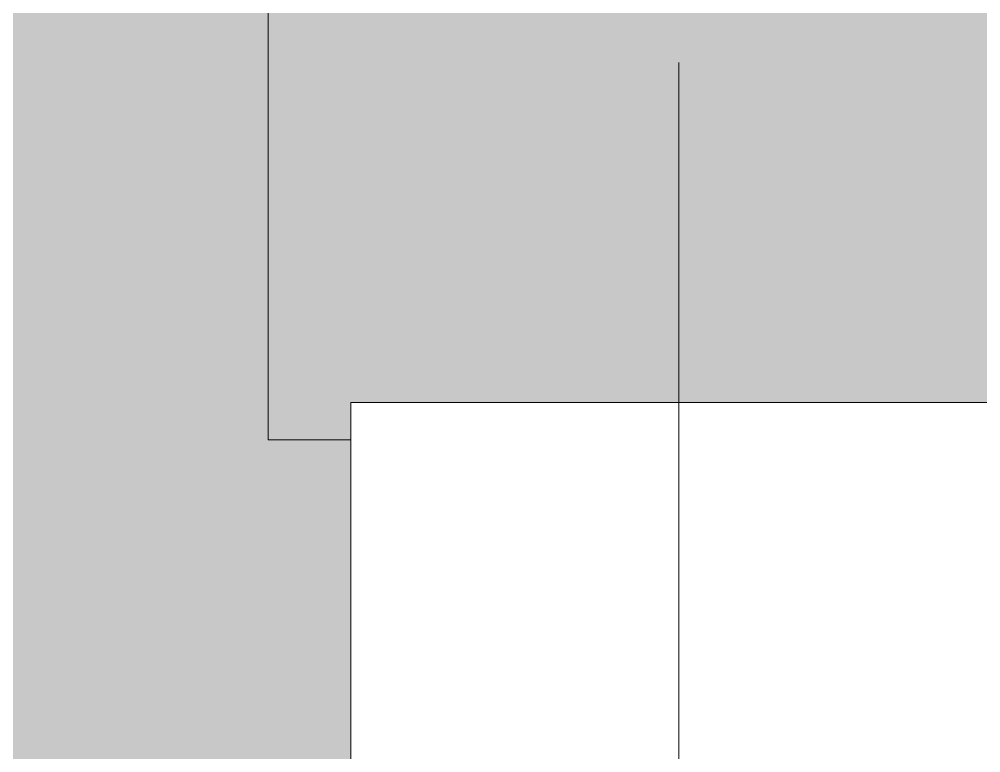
# Model space of a CAD drawing. Header units: metres. Extents: x -208 to 1512, y -277 to 123.
# Drawn here: x 828.219 to 829.582, y -14.029 to -12.988 of the extents above; entities that cross this region are included whole.
import ezdxf

# ---------------------------------------------------------------- set-up
doc = ezdxf.new("R2010")
doc.units = ezdxf.units.M
doc.header["$MEASUREMENT"] = 0
doc.linetypes.add('Wipeout_Contour', pattern=[1, 0, -1])
for name, color, linetype in [('325 Dachfenster', 7, 'Continuous'), ('330 Dachaufbau', 7, 'Continuous'), ('918 Lageplan Beschriftung.x', 7, 'Continuous')]:
    doc.layers.add(name, color=color, linetype=linetype)

# ---------------------------------------------------------------- blocks, each defined once
blk = doc.blocks.new('Dachfläche_65_5', base_point=(831.5173, -10.4))
at = {"layer": '330 Dachaufbau', "linetype": 'Continuous', "lineweight": 0, "true_color": 0x000000}
h = blk.add_hatch(color=18, dxfattribs=at)
h.paths.add_polyline_path([(831.5173, -13.585), (828.5723, -13.585), (828.5723, -11.155), (831.5173, -11.155), (831.5173, -10.4), (825.2954, -10.4), (825.3125, -15.07), (826.2744, -15.07), (826.2744, -14.228), (828.0244, -14.228), (828.0244, -15.07), (828.7028, -15.07), (828.7028, -14.228), (830.4528, -14.228), (830.4528, -15.07), (831.5173, -15.07)])
h.paths.add_polyline_path([(826.3203, -12.8025), (826.3203, -11.2013), (828.0203, -11.2013), (828.0203, -12.8025)], flags=0)
at = {"layer": '330 Dachaufbau', "color": 7, "linetype": 'Continuous', "lineweight": 18, "flags": 128}
for points in [[(828.5723, -11.155), (828.5723, -13.585)], [(828.5723, -13.585), (831.5173, -13.585)]]:
    blk.add_lwpolyline(points, dxfattribs=at)
blk = doc.blocks.new('DF Marker 27[1473]_5', base_point=(829.1544, -14.9413))
at = {"layer": '325 Dachfenster', "color": 7, "linetype": 'Continuous', "lineweight": 13}
blk.add_line((829.1544, -18.6975), (829.1544, -13.0497), dxfattribs=at)
blk = doc.blocks.new('VELUX SlopeRoofBundle[45]_5', base_point=(825.2573, 0))
at = {"layer": '325 Dachfenster', "linetype": 'Continuous', "lineweight": 0}
blk.add_line((829.1544, -18.6975), (829.1544, -13.0497), dxfattribs=at)
at = {"layer": '325 Dachfenster', "color": 7, "lineweight": 13}
blk.add_blockref('DF Marker 27[1473]_5', (829.1544, -14.9413), dxfattribs=at)
blk = doc.blocks.new('Dachfläche_76_5', base_point=(830.4494, -14.8439))
at = {"color": 254, "linetype": 'Wipeout_Contour', "lineweight": 0, "ltscale": 4977.319519}
blk.add_wipeout([(830.4146, -13.5322), (828.6894, -13.5322), (828.6894, -14.1544), (828.7028, -14.1544), (828.7028, -14.1502), (830.4146, -14.1502)], dxfattribs=at).dxf.layer = '325 Dachfenster'
at = {"layer": '325 Dachfenster', "color": 7, "linetype": 'Continuous', "lineweight": 13, "true_color": 0xf4f4f4, "flags": 128}
for points in [[(828.6894, -13.5322), (828.6894, -14.1544)], [(830.4146, -13.5322), (828.6894, -13.5322)]]:
    blk.add_lwpolyline(points, dxfattribs=at)
at = {"layer": '325 Dachfenster', "linetype": 'Continuous', "lineweight": 0}
blk.add_blockref('VELUX SlopeRoofBundle[45]_5', (825.2573, 0), dxfattribs=at)

msp = doc.modelspace()

# ---------------------------------------------------------------- hatches: boundary and pattern name
at = {"layer": '918 Lageplan Beschriftung.x', "linetype": 'Continuous', "lineweight": 0, "true_color": 0x3f0000}
msp.add_hatch(color=18, dxfattribs=at).paths.add_polyline_path([(825.3125, -15.07), (830.6323, -15.07), (830.6323, -15.97), (838.8623, -15.97), (838.8623, -15.07), (844.1921, -15.07), (844.2425, 0.07), (838.3473, 0.07), (838.3473, 0.8), (831.1473, 0.8), (831.1473, 0.07), (825.257, 0.07)])

# ---------------------------------------------------------------- next in the draw order: block references
at = {"layer": '330 Dachaufbau', "color": 7, "linetype": 'Continuous', "lineweight": 18}
msp.add_blockref('Dachfläche_65_5', (831.5173, -10.4), dxfattribs=at)

# ---------------------------------------------------------------- next in the draw order: block references
at = {"layer": '325 Dachfenster', "color": 7, "linetype": 'Continuous', "lineweight": 13, "true_color": 0xf4f4f4}
msp.add_blockref('Dachfläche_76_5', (830.4494, -14.8439), dxfattribs=at)

doc.saveas('drawing.dxf')
